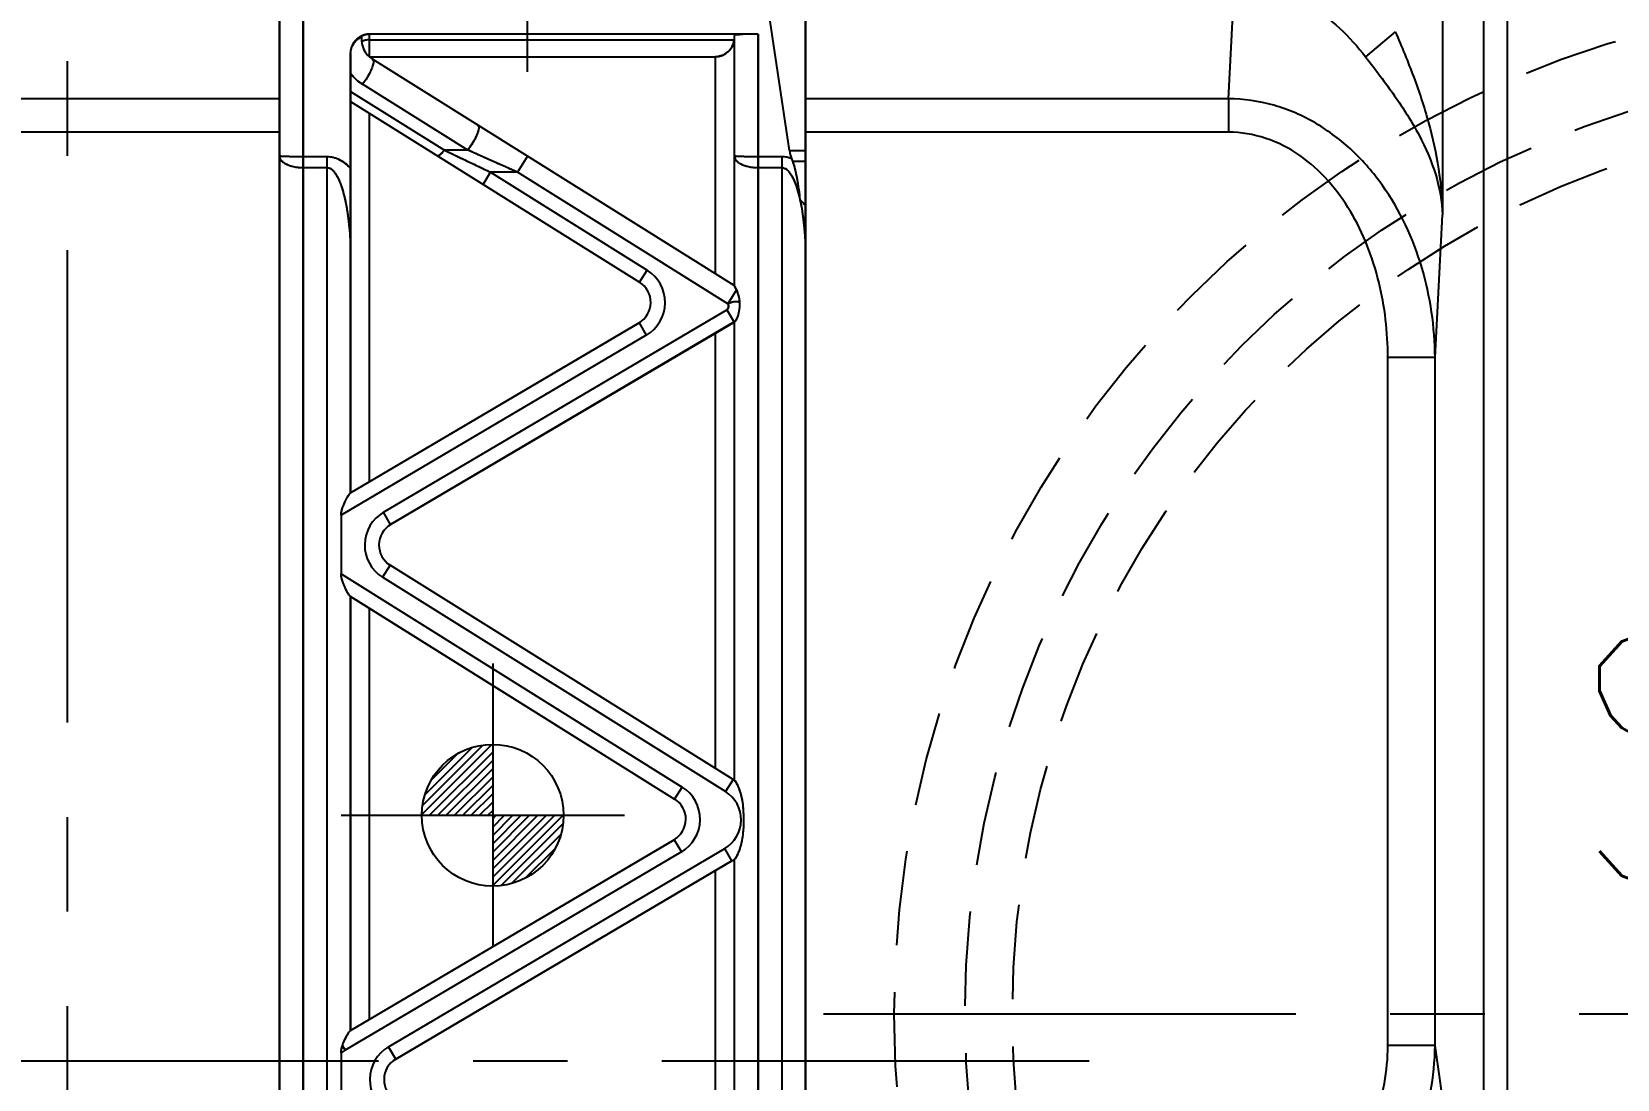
# Model space of a CAD drawing. Header units: millimetres. Extents: x 27275 to 28529, y -21406 to -20519.
# Drawn here: x 27855.51 to 27889.07, y -20710.67 to -20688.5 of the extents above; entities that cross this region are included whole.
import ezdxf

# ---------------------------------------------------------------- set-up
doc = ezdxf.new("R2010")
doc.units = ezdxf.units.MM
doc.header["$LTSCALE"] = 8
for name, pattern in [('CENTER', [2, 1.25, -0.25, 0.25, -0.25]), ('CENTER2', [1.125, 0.75, -0.125, 0.125, -0.125]), ('HIDDEN', [0.375, 0.25, -0.125])]:
    doc.linetypes.add(name, pattern=pattern)
for name, color, linetype in [('Cav-cor', 30, 'Continuous'), ('CL', 1, 'Continuous'), ('PIN', 5, 'Continuous'), ('PRODUCT', 1, 'Continuous'), ('SP', 3, 'Continuous')]:
    doc.layers.add(name, color=color, linetype=linetype)
doc.styles.get("Standard").update_dxf_attribs({"font": 'txt.shx', "width": 0.8, "bigfont": 'chineset.shx'})

# ---------------------------------------------------------------- blocks, each defined once
blk = doc.blocks.new('20160825.183103')
at = {"layer": 'SP', "linetype": 'CENTER'}
blk.add_line((-23, 0), (23, 0), dxfattribs=at)
at = {"layer": 'SP', "linetype": 'HIDDEN'}
for radius in [21.5, 20, 19]:
    blk.add_circle((0, 0), radius, dxfattribs=at)
at = {"layer": 'SP'}
blk.add_text('S', height=5.481, dxfattribs=at).set_placement((-7.275, 2.66))

msp = doc.modelspace()

# ---------------------------------------------------------------- hatches: boundary and pattern name
at = {"layer": 'PIN', "linetype": 'Continuous'}
h = msp.add_hatch(dxfattribs=at)
h.set_pattern_fill('ANSI31', color=3, angle=270, style=0)
h.set_pattern_definition([(225, (57183.59186, 199.12411), (-0.08838834765, 0.08838834765), [])])
h.paths.add_polyline_path([(27865.266, -20705.086), (27863.766, -20705.086, -0.414214), (27865.266, -20703.586)])
h.paths.add_polyline_path([(27865.266, -20706.586), (27865.266, -20705.086), (27866.766, -20705.086, -0.414214)])

# ---------------------------------------------------------------- linework, layer by layer
at = {"layer": 'Cav-cor', "color": 241}
for p, q in [((27860.75, -20714.702), (27860.75, -20658.98)), ((27886.241, -20662.29), (27886.241, -20723.171)), ((27886.74, -20662.29), (27886.74, -20723.171)), ((27885.372, -20663.159), (27885.372, -20692.377)), ((27861.253, -20727.205), (27861.253, -20668.105)), ((27871.889, -20717.652), (27871.889, -20668.134)), ((27880.84, -20689.921), (27880.967, -20687.489)), ((27871.549, -20691.018), (27871.078, -20687.851)), ((27884.373, -20688.501), (27883.746, -20689.035)), ((27862.661, -20689.03), (27862.661, -20688.551)), ((27870.883, -20688.551), (27862.661, -20688.551)), ((27862.661, -20688.673), (27870.378, -20688.673)), ((27870.38, -20688.581), (27870.38, -20693.87)), ((27870.883, -20714.008), (27870.883, -20688.551)), ((27862.259, -20698.264), (27862.259, -20688.973)), ((27862.652, -20689.03), (27869.978, -20689.03)), ((27870.38, -20693.87), (27862.723, -20689.084)), ((27869.978, -20689.03), (27869.978, -20693.619)), ((27862.259, -20689.765), (27864.245, -20691.006)), ((27864.739, -20691.006), (27862.51, -20689.613)), ((27860.75, -20689.921), (27849.691, -20689.921)), ((27862.259, -20689.98), (27868.376, -20693.804)), ((27880.84, -20689.921), (27871.889, -20689.921)), ((27880.84, -20689.921), (27880.84, -20690.628)), ((27862.661, -20698.027), (27862.661, -20690.231)), ((27860.75, -20690.628), (27849.691, -20690.628)), ((27880.84, -20690.628), (27871.889, -20690.628)), ((27861.253, -20691.142), (27861.756, -20691.142)), ((27861.756, -20691.142), (27861.756, -20727.003)), ((27864.739, -20691.006), (27864.245, -20691.006)), ((27864.245, -20691.006), (27865.222, -20691.476)), ((27865.792, -20691.476), (27864.739, -20691.006)), ((27866.005, -20691.135), (27865.792, -20691.476)), ((27870.883, -20691.142), (27871.386, -20691.142)), ((27871.386, -20691.142), (27871.386, -20716.142)), ((27871.549, -20691.018), (27871.889, -20691.018)), ((27871.592, -20691.181), (27871.613, -20691.239)), ((27861.253, -20691.377), (27861.756, -20691.377)), ((27865.062, -20691.732), (27865.222, -20691.476)), ((27865.222, -20691.476), (27868.536, -20693.548)), ((27865.792, -20691.476), (27865.222, -20691.476)), ((27870.242, -20694.258), (27865.792, -20691.476)), ((27870.883, -20691.377), (27871.386, -20691.377)), ((27871.613, -20691.239), (27871.889, -20691.239)), ((27885.214, -20695.395), (27885.372, -20692.377)), ((27868.376, -20693.804), (27868.536, -20693.548)), ((27870.425, -20693.965), (27870.242, -20694.258)), ((27862.953, -20698.672), (27870.223, -20694.386)), ((27870.223, -20694.386), (27870.376, -20694.646)), ((27862.259, -20698.264), (27868.365, -20694.664)), ((27870.38, -20694.644), (27863.106, -20698.932)), ((27868.365, -20694.664), (27868.518, -20694.924)), ((27869.978, -20694.881), (27869.978, -20704.094)), ((27870.38, -20694.644), (27870.38, -20704.346)), ((27868.518, -20694.924), (27862.058, -20698.733)), ((27884.215, -20709.962), (27884.215, -20695.395)), ((27885.214, -20695.395), (27884.215, -20695.395)), ((27885.214, -20709.962), (27885.214, -20695.395)), ((27862.058, -20698.733), (27862.058, -20699.974)), ((27863.106, -20698.932), (27862.953, -20698.672)), ((27863.095, -20699.792), (27862.935, -20700.048)), ((27870.354, -20704.33), (27863.095, -20699.792)), ((27862.058, -20699.974), (27869.278, -20704.488)), ((27870.194, -20704.586), (27862.935, -20700.048)), ((27862.259, -20709.641), (27862.259, -20700.456)), ((27862.259, -20700.456), (27869.118, -20704.744)), ((27862.661, -20709.404), (27862.661, -20700.707)), ((27869.118, -20704.744), (27869.278, -20704.488)), ((27870.354, -20704.33), (27870.194, -20704.586)), ((27862.259, -20709.641), (27869.107, -20705.603)), ((27869.107, -20705.603), (27869.261, -20705.863)), ((27869.261, -20705.863), (27862.143, -20710.06)), ((27863.06, -20709.986), (27870.179, -20705.789)), ((27870.332, -20706.049), (27870.179, -20705.789)), ((27870.332, -20706.049), (27863.214, -20710.246)), ((27869.978, -20706.258), (27869.978, -20713.401)), ((27870.38, -20706.019), (27870.38, -20713.83)), ((27862.085, -20709.963), (27862.143, -20710.06)), ((27885.214, -20709.962), (27884.215, -20709.962)), ((27885.372, -20711.062), (27885.214, -20709.962)), ((27862.058, -20710.119), (27862.058, -20711.215)), ((27863.214, -20710.246), (27863.06, -20709.986))]:
    msp.add_line(p, q, dxfattribs=at)
for centre, radius, start, end in [((27862.99, -20688.657), 0.503, 175.881, 237.99), ((27862.99, -20688.845), 0.906, 216.2116, 237.9863), ((27868.11, -20694.23), 0.503, 300.5242, 57.99), ((27868.11, -20694.23), 0.805, 300.5242, 57.99), ((27864.667, -20696.595), 6.33, 24.5508, 25.5027), ((27863.362, -20699.366), 0.805, 120.5242, 237.99), ((27863.362, -20699.366), 0.503, 120.5242, 237.99), ((27868.852, -20705.17), 0.805, 300.5242, 57.99), ((27869.821, -20705.183), 0.704, 300.5242, 57.99), ((27869.821, -20705.183), 1.006, 56.2294, 57.99), ((27868.852, -20705.17), 0.503, 300.5242, 57.99), ((27869.821, -20705.183), 1.006, 300.5242, 303.7706), ((27862.5, -20710.667), 0.704, 120.5242, 128.9228), ((27863.469, -20710.68), 0.805, 120.5242, 237.99), ((27863.469, -20710.68), 0.503, 120.5242, 237.99)]:
    msp.add_arc(centre, radius, start, end, dxfattribs=at)
for centre, major_axis, ratio, start_param, end_param in [((27862.661, -20688.965), (0, 0.414), 0.970966, 0, 1.119609), ((27869.978, -20688.628), (0, 0.402), 1, -3.141133, -1.683202), ((27869.978, -20688.67), (0.402, 0), 0.052408, -0.111584, 0), ((27870.883, -20688.581), (0.503, 0), 0.060968, 1.570796, 3.141593)]:
    msp.add_ellipse(centre, major_axis=major_axis, ratio=ratio, start_param=start_param, end_param=end_param, dxfattribs=at)
for points, knots in [([(27880.967, -20687.489), (27881.242, -20687.487), (27881.794, -20687.565), (27882.554, -20687.903), (27883.212, -20688.406), (27883.58, -20688.818), (27883.746, -20689.035)], [0, 0, 0, 0, 0.250045, 0.50009, 0.750091, 1, 1, 1, 1]), ([(27884.373, -20688.501), (27884.509, -20688.819), (27884.772, -20689.451), (27885.094, -20690.417), (27885.308, -20691.393), (27885.365, -20692.051), (27885.372, -20692.377)], [0, 0, 0, 0, 0.257389, 0.510094, 0.757019, 1, 1, 1, 1]), ([(27862.259, -20688.973), (27862.259, -20688.948), (27862.264, -20688.897), (27862.285, -20688.821), (27862.321, -20688.75), (27862.369, -20688.69), (27862.419, -20688.649), (27862.454, -20688.628), (27862.474, -20688.621), (27862.481, -20688.619), (27862.488, -20688.619), (27862.488, -20688.621)], [0, 0, 0, 0, 0.167404, 0.339878, 0.518791, 0.698147, 0.849631, 0.943846, 0.970809, 0.987724, 1, 1, 1, 1]), ([(27862.742, -20689.132), (27862.742, -20689.164), (27862.724, -20689.24), (27862.674, -20689.358), (27862.601, -20689.488), (27862.542, -20689.572), (27862.51, -20689.613)], [0, 0, 0, 0, 0.17639, 0.424906, 0.713081, 1, 1, 1, 1]), ([(27883.746, -20689.035), (27883.954, -20689.306), (27884.36, -20689.838), (27884.887, -20690.659), (27885.257, -20691.504), (27885.361, -20692.092), (27885.372, -20692.377)], [0, 0, 0, 0, 0.271279, 0.531697, 0.773306, 1, 1, 1, 1]), ([(27885.214, -20695.395), (27885.209, -20694.753), (27885.027, -20693.463), (27884.334, -20691.979), (27883.49, -20690.997), (27882.711, -20690.406), (27881.813, -20690.016), (27881.163, -20689.923), (27880.84, -20689.921)], [0, 0, 0, 0, 0.24915, 0.498416, 0.623652, 0.749019, 0.874489, 1, 1, 1, 1]), ([(27864.952, -20690.477), (27864.972, -20690.489), (27864.973, -20690.546), (27864.958, -20690.61), (27864.932, -20690.683), (27864.896, -20690.763), (27864.834, -20690.875), (27864.779, -20690.956), (27864.739, -20691.006)], [0, 0, 0, 0, 0.119368, 0.2234, 0.354563, 0.506382, 0.670753, 1, 1, 1, 1]), ([(27884.215, -20695.395), (27884.215, -20694.859), (27884.093, -20693.783), (27883.601, -20692.513), (27882.971, -20691.638), (27882.37, -20691.092), (27881.647, -20690.718), (27881.107, -20690.628), (27880.84, -20690.628)], [0, 0, 0, 0, 0.250086, 0.499923, 0.625119, 0.75022, 0.875177, 1, 1, 1, 1]), ([(27860.75, -20691.127), (27860.75, -20691.128), (27860.754, -20691.129), (27860.76, -20691.13), (27860.771, -20691.131), (27860.786, -20691.132), (27860.806, -20691.134), (27860.84, -20691.135), (27860.892, -20691.137), (27860.967, -20691.139), (27861.054, -20691.14), (27861.151, -20691.141), (27861.218, -20691.142), (27861.253, -20691.142)], [0, 0, 0, 0, 0.005067, 0.018279, 0.039979, 0.070191, 0.108861, 0.155884, 0.274288, 0.423185, 0.598456, 0.79391, 1, 1, 1, 1]), ([(27860.75, -20691.127), (27860.75, -20691.143), (27860.757, -20691.176), (27860.784, -20691.222), (27860.829, -20691.264), (27860.916, -20691.318), (27861.059, -20691.364), (27861.185, -20691.377), (27861.253, -20691.377)], [0, 0, 0, 0, 0.077518, 0.163112, 0.262632, 0.379286, 0.664549, 1, 1, 1, 1]), ([(27861.756, -20691.142), (27861.806, -20691.142), (27861.905, -20691.155), (27862.084, -20691.232), (27862.195, -20691.327), (27862.259, -20691.396)], [0, 0, 0, 0, 0.257675, 0.510962, 1, 1, 1, 1]), ([(27864.085, -20691.121), (27864.092, -20691.126), (27864.118, -20691.124), (27864.154, -20691.1), (27864.199, -20691.06), (27864.229, -20691.026), (27864.245, -20691.006)], [0, 0, 0, 0, 0.12927, 0.337015, 0.633034, 1, 1, 1, 1]), ([(27870.38, -20691.127), (27870.38, -20691.143), (27870.387, -20691.176), (27870.415, -20691.222), (27870.459, -20691.264), (27870.546, -20691.318), (27870.69, -20691.364), (27870.815, -20691.377), (27870.883, -20691.377)], [0, 0, 0, 0, 0.077518, 0.163112, 0.262632, 0.379286, 0.664549, 1, 1, 1, 1]), ([(27870.38, -20691.127), (27870.38, -20691.128), (27870.384, -20691.129), (27870.39, -20691.13), (27870.401, -20691.131), (27870.416, -20691.132), (27870.436, -20691.134), (27870.47, -20691.135), (27870.523, -20691.137), (27870.597, -20691.139), (27870.684, -20691.14), (27870.781, -20691.141), (27870.848, -20691.142), (27870.883, -20691.142)], [0, 0, 0, 0, 0.005067, 0.018279, 0.039979, 0.070191, 0.108861, 0.155884, 0.274288, 0.423185, 0.598456, 0.79391, 1, 1, 1, 1]), ([(27871.386, -20691.142), (27871.404, -20691.142), (27871.474, -20691.145), (27871.543, -20691.162), (27871.592, -20691.181)], [0, 0, 0, 0, 0.251908, 1, 1, 1, 1]), ([(27861.756, -20691.377), (27861.799, -20691.377), (27861.863, -20691.412), (27861.918, -20691.477), (27861.967, -20691.548), (27862.015, -20691.644), (27862.077, -20691.804), (27862.134, -20692.01), (27862.2, -20692.345), (27862.247, -20692.769), (27862.259, -20693.109), (27862.259, -20693.28)], [0, 0, 0, 0, 0.063174, 0.094915, 0.126434, 0.18918, 0.251784, 0.376692, 0.501468, 0.75077, 1, 1, 1, 1]), ([(27871.386, -20691.377), (27871.421, -20691.377), (27871.473, -20691.399), (27871.523, -20691.446), (27871.566, -20691.5), (27871.611, -20691.573), (27871.668, -20691.697), (27871.723, -20691.858), (27871.757, -20691.99), (27871.771, -20692.056)], [0, 0, 0, 0, 0.126454, 0.18982, 0.252747, 0.377887, 0.502682, 0.751516, 1, 1, 1, 1]), ([(27871.613, -20691.239), (27871.637, -20691.303), (27871.674, -20691.435), (27871.726, -20691.708), (27871.754, -20691.917), (27871.771, -20692.056)], [0, 0, 0, 0, 0.243358, 0.493468, 1, 1, 1, 1]), ([(27871.771, -20692.056), (27871.816, -20692.257), (27871.872, -20692.664), (27871.889, -20693.075), (27871.889, -20693.28)], [0, 0, 0, 0, 0.500087, 1, 1, 1, 1]), ([(27871.771, -20692.056), (27871.782, -20692.066), (27871.822, -20692.106), (27871.861, -20692.148), (27871.889, -20692.18)], [0, 0, 0, 0, 0.246638, 1, 1, 1, 1]), ([(27870.242, -20694.258), (27870.264, -20694.252), (27870.294, -20694.236), (27870.336, -20694.218), (27870.379, -20694.209), (27870.432, -20694.206), (27870.473, -20694.215), (27870.491, -20694.225)], [0, 0, 0, 0, 0.266437, 0.397102, 0.524907, 0.771626, 1, 1, 1, 1]), ([(27870.425, -20693.965), (27870.442, -20694.004), (27870.474, -20694.09), (27870.488, -20694.182), (27870.491, -20694.23)], [0, 0, 0, 0, 0.465768, 1, 1, 1, 1]), ([(27870.242, -20694.258), (27870.247, -20694.268), (27870.255, -20694.291), (27870.257, -20694.327), (27870.248, -20694.362), (27870.233, -20694.38), (27870.223, -20694.386)], [0, 0, 0, 0, 0.249543, 0.511981, 0.76329, 1, 1, 1, 1]), ([(27870.491, -20694.23), (27870.493, -20694.274), (27870.49, -20694.359), (27870.471, -20694.462), (27870.448, -20694.537), (27870.428, -20694.583), (27870.409, -20694.616), (27870.397, -20694.634), (27870.39, -20694.638)], [0, 0, 0, 0, 0.302377, 0.59552, 0.73137, 0.85148, 0.944992, 1, 1, 1, 1]), ([(27862.058, -20698.733), (27862.058, -20698.682), (27862.082, -20698.582), (27862.129, -20698.47), (27862.17, -20698.388), (27862.199, -20698.337), (27862.222, -20698.3), (27862.238, -20698.28), (27862.245, -20698.272), (27862.249, -20698.27)], [0, 0, 0, 0, 0.30395, 0.590726, 0.7232, 0.842885, 0.940172, 0.975993, 1, 1, 1, 1]), ([(27862.249, -20700.449), (27862.245, -20700.447), (27862.238, -20700.439), (27862.221, -20700.417), (27862.199, -20700.379), (27862.17, -20700.326), (27862.14, -20700.265), (27862.111, -20700.198), (27862.076, -20700.103), (27862.058, -20700.026), (27862.058, -20699.974)], [0, 0, 0, 0, 0.02437, 0.060755, 0.159196, 0.279335, 0.411972, 0.552442, 0.698209, 1, 1, 1, 1]), ([(27870.39, -20704.353), (27870.396, -20704.357), (27870.406, -20704.371), (27870.422, -20704.397), (27870.44, -20704.431), (27870.451, -20704.456), (27870.457, -20704.47)], [0, 0, 0, 0, 0.14711, 0.379986, 0.670451, 1, 1, 1, 1]), ([(27870.457, -20704.47), (27870.511, -20704.595), (27870.56, -20704.8), (27870.576, -20705.078), (27870.576, -20705.292), (27870.566, -20705.47), (27870.544, -20705.61), (27870.521, -20705.712), (27870.492, -20705.808), (27870.463, -20705.883), (27870.439, -20705.937), (27870.421, -20705.97), (27870.406, -20705.995), (27870.396, -20706.008), (27870.39, -20706.012)], [0, 0, 0, 0, 0.256464, 0.391075, 0.525917, 0.660517, 0.727373, 0.793326, 0.857356, 0.917384, 0.94464, 0.968622, 0.987831, 1, 1, 1, 1]), ([(27862.085, -20709.963), (27862.097, -20709.927), (27862.123, -20709.861), (27862.162, -20709.782), (27862.192, -20709.726), (27862.213, -20709.691), (27862.231, -20709.665), (27862.243, -20709.651), (27862.249, -20709.647)], [0, 0, 0, 0, 0.312188, 0.602304, 0.733532, 0.849316, 0.94183, 1, 1, 1, 1]), ([(27862.058, -20710.119), (27862.058, -20710.106), (27862.061, -20710.053), (27862.073, -20710.001), (27862.085, -20709.963)], [0, 0, 0, 0, 0.252978, 1, 1, 1, 1]), ([(27880.281, -20715.082), (27880.61, -20715.081), (27881.269, -20715.011), (27882.213, -20714.707), (27883.077, -20714.218), (27883.825, -20713.567), (27884.431, -20712.784), (27884.877, -20711.899), (27885.15, -20710.948), (27885.212, -20710.29), (27885.214, -20709.962)], [0, 0, 0, 0, 0.1251, 0.250187, 0.375258, 0.50029, 0.625276, 0.75022, 0.875121, 1, 1, 1, 1]), ([(27880.281, -20714.143), (27880.546, -20714.143), (27881.079, -20714.086), (27881.84, -20713.835), (27882.533, -20713.431), (27883.325, -20712.719), (27884.027, -20711.558), (27884.215, -20710.491), (27884.215, -20709.962)], [0, 0, 0, 0, 0.125245, 0.250485, 0.37574, 0.501003, 0.750426, 1, 1, 1, 1])]:
    msp.add_open_spline(points, degree=3, knots=knots, dxfattribs=at)
for points in [[(27862.661, -20688.673), (27862.603, -20688.673), (27862.543, -20688.686), (27862.489, -20688.71)], [(27871.549, -20691.018), (27871.557, -20691.073), (27871.572, -20691.128), (27871.592, -20691.181)]]:
    msp.add_open_spline(points, degree=3, dxfattribs=at)
at = {"layer": 'CL', "color": 6, "linetype": 'CENTER'}
for p, q in [((27856.266, -20767.125), (27856.266, -20653.5)), ((27836.85, -20710.286), (27877.895, -20710.286))]:
    msp.add_line(p, q, dxfattribs=at)
at = {"layer": 'PIN', "color": 3, "linetype": 'CENTER2'}
for p, q in [((27865.997, -20683.349), (27865.997, -20689.769)), ((27865.266, -20701.876), (27865.266, -20708.296)), ((27862.056, -20705.086), (27868.476, -20705.086))]:
    msp.add_line(p, q, dxfattribs=at)
at = {"layer": 'PIN', "color": 3, "linetype": 'Continuous'}
msp.add_circle((27865.266, -20705.086), 1.5, dxfattribs=at)
at = {"layer": 'PRODUCT'}
for p, q in [((27860.75, -20658.98), (27860.75, -20726.972)), ((27861.253, -20668.105), (27861.253, -20727.205)), ((27871.889, -20668.134), (27871.889, -20717.725)), ((27871.549, -20691.018), (27871.078, -20687.851)), ((27870.883, -20688.551), (27862.661, -20688.551)), ((27862.661, -20689.03), (27862.661, -20688.551)), ((27862.661, -20688.673), (27870.378, -20688.673)), ((27870.379, -20688.671), (27870.378, -20688.673)), ((27870.38, -20688.67), (27870.379, -20688.671)), ((27870.38, -20688.581), (27870.38, -20693.87)), ((27870.883, -20688.551), (27870.883, -20714.008)), ((27862.259, -20688.965), (27862.259, -20698.264)), ((27862.652, -20689.03), (27869.978, -20689.03)), ((27870.38, -20693.87), (27862.723, -20689.084)), ((27869.978, -20689.03), (27869.978, -20693.619)), ((27862.259, -20689.765), (27864.245, -20691.006)), ((27864.739, -20691.006), (27862.51, -20689.613)), ((27862.259, -20689.98), (27868.376, -20693.804)), ((27862.661, -20698.027), (27862.661, -20690.231)), ((27861.253, -20691.142), (27861.756, -20691.142)), ((27861.756, -20691.142), (27861.756, -20727.003)), ((27864.739, -20691.006), (27864.245, -20691.006)), ((27866.005, -20691.135), (27865.792, -20691.476)), ((27870.883, -20691.142), (27871.386, -20691.142)), ((27871.386, -20691.142), (27871.386, -20716.142)), ((27871.549, -20691.018), (27871.889, -20691.018)), ((27861.253, -20691.377), (27861.756, -20691.377)), ((27865.062, -20691.732), (27865.222, -20691.476)), ((27865.792, -20691.476), (27865.222, -20691.476)), ((27865.222, -20691.476), (27868.536, -20693.548)), ((27870.242, -20694.258), (27865.792, -20691.476)), ((27870.883, -20691.377), (27871.386, -20691.377)), ((27871.613, -20691.239), (27871.889, -20691.239)), ((27868.376, -20693.804), (27868.536, -20693.548)), ((27870.425, -20693.965), (27870.242, -20694.258)), ((27862.953, -20698.672), (27870.223, -20694.386)), ((27870.223, -20694.386), (27870.376, -20694.646)), ((27868.365, -20694.664), (27862.249, -20698.27)), ((27863.106, -20698.932), (27870.39, -20694.638)), ((27868.365, -20694.664), (27868.518, -20694.924)), ((27869.978, -20694.881), (27869.978, -20704.094)), ((27870.38, -20694.644), (27870.38, -20704.346)), ((27868.518, -20694.924), (27862.058, -20698.733)), ((27862.058, -20698.733), (27862.058, -20699.974)), ((27863.106, -20698.932), (27862.953, -20698.672)), ((27863.095, -20699.792), (27862.935, -20700.048)), ((27870.354, -20704.33), (27863.095, -20699.792)), ((27862.058, -20699.974), (27869.278, -20704.488)), ((27870.194, -20704.586), (27862.935, -20700.048)), ((27862.249, -20700.449), (27869.118, -20704.744)), ((27862.259, -20700.456), (27862.259, -20709.641)), ((27862.661, -20709.404), (27862.661, -20700.707)), ((27869.118, -20704.744), (27869.278, -20704.488)), ((27870.354, -20704.33), (27870.194, -20704.586)), ((27869.107, -20705.603), (27862.249, -20709.647)), ((27869.107, -20705.603), (27869.261, -20705.863)), ((27869.261, -20705.863), (27862.143, -20710.06)), ((27863.06, -20709.986), (27870.179, -20705.789)), ((27870.332, -20706.049), (27870.179, -20705.789)), ((27863.214, -20710.246), (27870.332, -20706.049)), ((27869.978, -20706.258), (27869.978, -20713.401)), ((27870.38, -20706.019), (27870.38, -20713.83)), ((27862.085, -20709.963), (27862.143, -20710.06)), ((27862.058, -20710.119), (27862.058, -20711.215)), ((27863.214, -20710.246), (27863.06, -20709.986))]:
    msp.add_line(p, q, dxfattribs=at)
for centre, radius, start, end in [((27862.99, -20688.657), 0.503, 175.881, 237.99), ((27868.11, -20694.23), 0.503, 300.5242, 57.99), ((27868.11, -20694.23), 0.805, 300.5242, 57.99), ((27863.362, -20699.366), 0.805, 120.5242, 237.99), ((27863.362, -20699.366), 0.503, 120.5242, 237.99), ((27868.852, -20705.17), 0.805, 300.5242, 57.99), ((27869.821, -20705.183), 0.704, 300.5242, 57.99), ((27869.821, -20705.183), 1.006, 55.5303, 57.99), ((27868.852, -20705.17), 0.503, 300.5242, 57.99), ((27869.821, -20705.183), 1.006, 300.5242, 304.4697), ((27862.5, -20710.667), 0.704, 120.5242, 128.9228), ((27863.469, -20710.68), 0.805, 120.5242, 237.99), ((27863.469, -20710.68), 0.503, 120.5242, 237.99)]:
    msp.add_arc(centre, radius, start, end, dxfattribs=at)
for points, start_tangent, end_tangent in [([(27862.259, -20688.965), (27862.295, -20688.795), (27862.389, -20688.66), (27862.518, -20688.578)], (0, 1), (0.931343, 0.364143)), ([(27862.514, -20688.7), (27862.489, -20688.71)], (-0.933559, -0.358423), (-0.907476, -0.420105)), ([(27862.661, -20688.673), (27862.573, -20688.682), (27862.514, -20688.7)], (-1, -0.000809), (-0.933559, -0.358423)), ([(27862.518, -20688.578), (27862.661, -20688.551)], (0.931343, 0.364143), (1, 0)), ([(27870.346, -20688.79), (27870.283, -20688.89), (27870.195, -20688.967), (27870.09, -20689.014), (27869.978, -20689.03)], (-0.402156, -0.915571), (-1, 0)), ([(27870.378, -20688.673), (27870.346, -20688.79)], (-0.111353, -0.993781), (-0.402156, -0.915571)), ([(27870.883, -20688.551), (27870.699, -20688.553), (27870.536, -20688.559), (27870.422, -20688.569), (27870.38, -20688.581)], (-1, 0), (0, -1)), ([(27862.723, -20689.084), (27862.742, -20689.132), (27862.725, -20689.226), (27862.675, -20689.35), (27862.599, -20689.486), (27862.51, -20689.613)], (0.847956, -0.530067), (-0.624582, -0.780959)), ([(27862.51, -20689.613), (27862.42, -20689.549), (27862.336, -20689.472), (27862.259, -20689.38)], (-0.847976, 0.530035), (-0.590666, 0.806916)), ([(27864.952, -20690.477), (27864.971, -20690.526), (27864.954, -20690.619), (27864.904, -20690.744), (27864.828, -20690.88), (27864.739, -20691.006)], (0.847956, -0.530067), (-0.624584, -0.780958)), ([(27860.75, -20691.127), (27860.754, -20691.158), (27860.768, -20691.194), (27860.796, -20691.232), (27860.841, -20691.27), (27860.905, -20691.307), (27860.993, -20691.341), (27861.11, -20691.366), (27861.253, -20691.377)], (0.000176, -1), (1, 0.000635)), ([(27860.75, -20691.127), (27860.768, -20691.131), (27860.796, -20691.133), (27860.841, -20691.135), (27860.905, -20691.137), (27860.993, -20691.139), (27861.11, -20691.141), (27861.253, -20691.142)], (0.003184, -0.999995), (1, -0.000095)), ([(27861.756, -20691.142), (27861.891, -20691.159), (27862.022, -20691.209), (27862.145, -20691.29), (27862.259, -20691.396)], (0.999999, -0.001698), (0.674953, -0.737861)), ([(27864.085, -20691.121), (27864.123, -20691.118), (27864.179, -20691.078), (27864.245, -20691.006)], (0.847956, -0.530067), (0.624583, 0.780958)), ([(27864.245, -20691.006), (27864.449, -20691.105), (27864.678, -20691.215), (27864.935, -20691.338), (27865.222, -20691.476)], (0.901224, -0.433353), (0.901218, -0.433365)), ([(27865.792, -20691.476), (27865.486, -20691.34), (27865.21, -20691.217), (27864.962, -20691.106), (27864.739, -20691.006)], (-0.913112, 0.407708), (-0.913103, 0.40773)), ([(27870.38, -20691.127), (27870.398, -20691.131), (27870.426, -20691.133), (27870.471, -20691.135), (27870.535, -20691.137), (27870.623, -20691.139), (27870.74, -20691.141), (27870.883, -20691.142)], (0.003184, -0.999995), (1, -0.000095)), ([(27870.38, -20691.127), (27870.384, -20691.158), (27870.398, -20691.194), (27870.426, -20691.232), (27870.471, -20691.27), (27870.535, -20691.307), (27870.623, -20691.341), (27870.74, -20691.366), (27870.883, -20691.377)], (0.000176, -1), (1, 0.000635)), ([(27871.386, -20691.142), (27871.49, -20691.152), (27871.592, -20691.181)], (0.999999, -0.001726), (0.929565, -0.368659)), ([(27871.549, -20691.018), (27871.559, -20691.072), (27871.573, -20691.126), (27871.592, -20691.181)], (0.147169, -0.989111), (0.345658, -0.938361)), ([(27871.592, -20691.181), (27871.602, -20691.21), (27871.613, -20691.239)], (0.345658, -0.938361), (0.349787, -0.936829)), ([(27861.756, -20691.377), (27861.833, -20691.399), (27861.907, -20691.464), (27861.976, -20691.568), (27862.037, -20691.702), (27862.091, -20691.861), (27862.138, -20692.04), (27862.177, -20692.241), (27862.21, -20692.464), (27862.236, -20692.711), (27862.253, -20692.983), (27862.259, -20693.28)], (0.999999, -0.001339), (0.000002, -1)), ([(27871.386, -20691.377), (27871.453, -20691.394), (27871.518, -20691.443), (27871.58, -20691.523), (27871.636, -20691.628), (27871.687, -20691.755), (27871.732, -20691.898), (27871.771, -20692.056)], (0.999999, -0.001362), (0.216361, -0.976313)), ([(27871.613, -20691.239), (27871.665, -20691.413), (27871.706, -20691.609), (27871.741, -20691.824), (27871.771, -20692.056)], (0.349787, -0.936829), (0.123963, -0.992287)), ([(27871.771, -20692.056), (27871.83, -20692.116), (27871.889, -20692.18)], (0.719866, -0.694113), (0.658554, -0.752533)), ([(27871.771, -20692.056), (27871.81, -20692.256)], (0.216361, -0.976313), (0.166428, -0.986054)), ([(27871.81, -20692.256), (27871.842, -20692.476), (27871.867, -20692.72), (27871.883, -20692.988), (27871.889, -20693.28)], (0.166428, -0.986054), (0.000002, -1)), ([(27870.38, -20693.87), (27870.393, -20693.897), (27870.425, -20693.965)], (0.430032, -0.902814), (0.415115, -0.909769)), ([(27870.242, -20694.258), (27870.327, -20694.223), (27870.413, -20694.208), (27870.491, -20694.225)], (0.963414, 0.268018), (0.880127, -0.474739)), ([(27870.425, -20693.965), (27870.452, -20694.032)], (0.415115, -0.909769), (0.332617, -0.943062)), ([(27870.452, -20694.032), (27870.477, -20694.122), (27870.491, -20694.23)], (0.332617, -0.943062), (0.052283, -0.998632)), ([(27870.242, -20694.258), (27870.223, -20694.386)], (0.492235, -0.870462), (-0.861415, -0.507902)), ([(27870.491, -20694.23), (27870.491, -20694.247), (27870.492, -20694.277), (27870.491, -20694.309), (27870.488, -20694.341), (27870.485, -20694.375), (27870.48, -20694.41), (27870.473, -20694.445), (27870.464, -20694.48), (27870.455, -20694.513), (27870.445, -20694.542), (27870.434, -20694.567), (27870.425, -20694.588), (27870.416, -20694.604), (27870.409, -20694.616), (27870.39, -20694.638)], (0.053523, -0.998567), (-0.861415, -0.507902)), ([(27862.058, -20698.733), (27862.079, -20698.607), (27862.125, -20698.482), (27862.177, -20698.377), (27862.22, -20698.304), (27862.249, -20698.27)], (0, 1), (0.861415, 0.507902)), ([(27862.146, -20700.277), (27862.104, -20700.178), (27862.071, -20700.074), (27862.058, -20699.974)], (-0.423925, 0.905698), (0, 1)), ([(27862.249, -20700.449), (27862.224, -20700.42), (27862.189, -20700.36), (27862.146, -20700.277)], (-0.847956, 0.530067), (-0.423925, 0.905698)), ([(27870.39, -20704.353), (27870.419, -20704.392), (27870.457, -20704.47)], (0.824425, -0.565971), (0.407946, -0.913006)), ([(27870.457, -20704.47), (27870.497, -20704.576), (27870.533, -20704.706), (27870.558, -20704.854), (27870.572, -20705.012), (27870.576, -20705.175), (27870.573, -20705.339), (27870.56, -20705.502), (27870.533, -20705.657), (27870.497, -20705.79), (27870.457, -20705.896), (27870.419, -20705.973), (27870.39, -20706.012)], (0.407946, -0.913006), (-0.824425, -0.565971)), ([(27862.085, -20709.963), (27862.132, -20709.845), (27862.181, -20709.747), (27862.222, -20709.679), (27862.249, -20709.647)], (0.309393, 0.950934), (0.861415, 0.507902)), ([(27862.058, -20710.119), (27862.065, -20710.042), (27862.085, -20709.963)], (0, 1), (0.309393, 0.950934))]:
    msp.add_spline(points, degree=3, dxfattribs=dict(at, start_tangent=start_tangent, end_tangent=end_tangent))

# ---------------------------------------------------------------- block references
at = {"layer": 'SP'}
msp.add_blockref('20160825.183103', (27895.266, -20709.286), dxfattribs=at)

doc.saveas('drawing.dxf')
